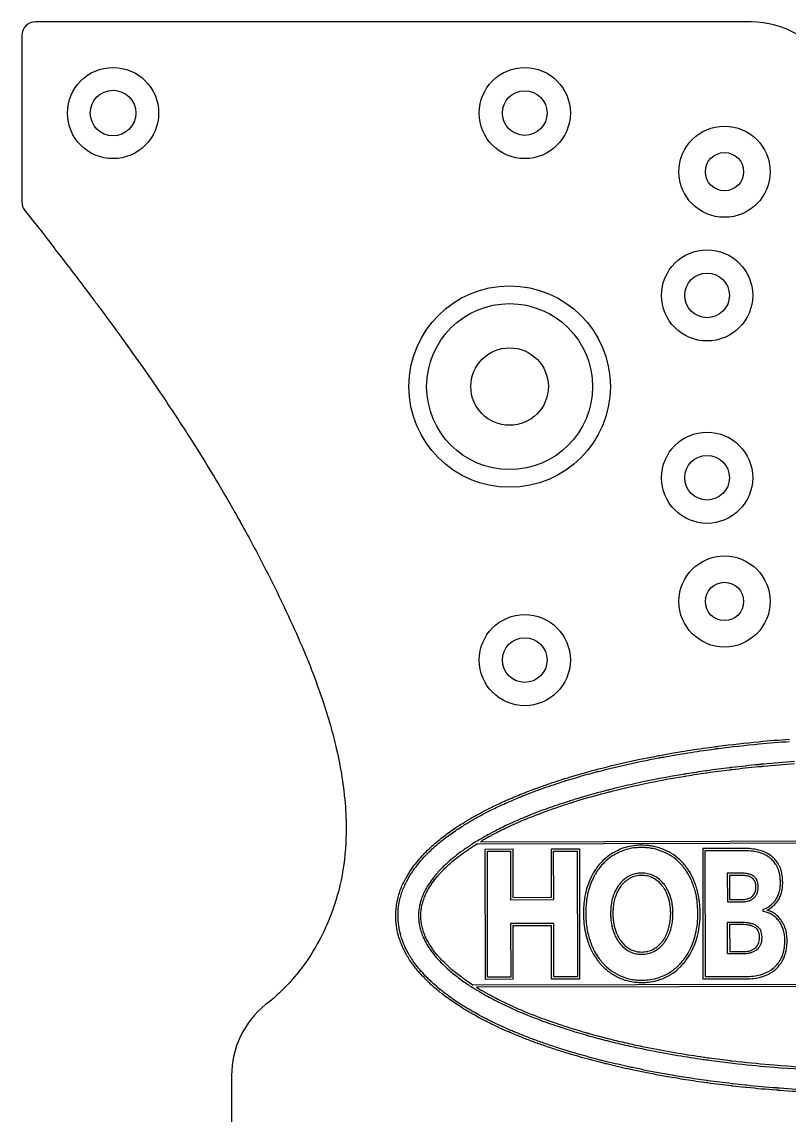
# Model space of a CAD drawing. Header units: millimetres. Extents: x 0 to 750, y 0 to 230.
# Drawn here: x 215 to 299.2, y 99.2 to 219.1 of the extents above; entities that cross this region are included whole.
import ezdxf

# ---------------------------------------------------------------- set-up
doc = ezdxf.new("R2010")
doc.units = ezdxf.units.MM
for name, color, linetype in [('Contour_Profiles', 1, 'Continuous'), ('Counterbores', 3, 'Continuous'), ('Engraving_Text', 5, 'Continuous'), ('Pocket_Features', 20, 'Continuous'), ('Tapped_Holes', 6, 'Continuous'), ('Through_Holes', 165, 'Continuous')]:
    doc.layers.add(name, color=color, linetype=linetype)

msp = doc.modelspace()

# ---------------------------------------------------------------- linework, layer by layer
at = {"layer": 'Contour_Profiles'}
msp.add_lwpolyline([(303.64, 204.08, 0.578079), (294.99, 219.1), (216.5, 219.1, 0.414214), (215, 217.6), (215, 199.36, 0.169293), (215.33, 198.43), (216.28, 197.21), (217.21, 196.02), (217.66, 195.45), (218.54, 194.31, -0.009137), (218.59, 194.24, -0.009103), (218.64, 194.17, -0.00907), (218.7, 194.11, -0.009037), (218.75, 194.04, -0.009004), (218.8, 193.97, -0.008972), (218.85, 193.9, -0.003131), (222.19, 189.53), (222.91, 188.57, -0.008614), (223, 188.46, -0.008516), (223.08, 188.34, -0.008416), (223.17, 188.22, -0.008317), (223.26, 188.11, -0.003826), (225.97, 184.41, -0.003359), (228.3, 181.14), (228.8, 180.42), (229.28, 179.72), (229.75, 179.04), (229.98, 178.72), (230.2, 178.39, -0.007241), (233.6, 173.22, -0.012933), (238.38, 165.27), (238.53, 165.02), (238.67, 164.77, -0.002515), (239.72, 162.87, -0.009626), (242.73, 157.07), (242.99, 156.56, -0.008617), (244.91, 152.46), (245.12, 152.01), (245.31, 151.56, -0.010674), (246.78, 148.01, -0.008946), (246.82, 147.91, -0.011596), (247.96, 144.75, -0.011392), (248.84, 141.94, -0.012816), (249.48, 139.45), (249.61, 138.9), (249.72, 138.36), (249.83, 137.84, -0.02538), (250.42, 133.78, -0.022406), (250.57, 130.7, -0.04042), (250.22, 126.09, -0.04671), (249.07, 121.62, -0.066306), (246.13, 115.94, -0.036581), (244.11, 113.46, -0.039962), (241.74, 111.31, 0.22725), (238, 103.51), (238, 4, 0.472916)], format="xyb", dxfattribs=at)
at = {"layer": 'Counterbores'}
for centre, radius in [((225, 209.1), 5), ((270.16, 209.1), 5), ((292.07, 202.67), 5), ((290.16, 189.1), 5), ((268.5, 179.1), 11.05), ((290.16, 169.1), 5), ((292.07, 155.53), 5), ((270.16, 149.1), 5)]:
    msp.add_circle(centre, radius, dxfattribs=at)
at = {"layer": 'Engraving_Text'}
for points in [[(302.89, 101.62, -0.006707), (298.99, 101.83), (298.13, 101.89), (298.11, 101.89), (298.08, 101.9), (298.06, 101.9), (298.03, 101.9), (298, 101.9), (297.98, 101.9), (297.95, 101.91), (297.93, 101.91), (297.9, 101.91), (297.88, 101.91), (297.85, 101.91), (297.83, 101.92), (297.8, 101.92), (297.77, 101.92), (297.75, 101.92, -0.005923), (294.5, 102.21), (294.48, 102.21), (294.45, 102.22), (294.43, 102.22), (294.41, 102.22), (294.39, 102.22), (294.37, 102.23), (292.95, 102.38), (292.93, 102.38), (292.91, 102.38), (292.89, 102.38), (292.87, 102.39), (292.85, 102.39), (292.83, 102.39, -0.005286), (290.2, 102.72), (290.19, 102.72), (290.17, 102.72), (290.15, 102.73), (290.13, 102.73), (290.12, 102.73), (290.1, 102.73, -0.004919), (287.82, 103.07, -0.004466), (285.83, 103.4), (285.61, 103.44), (285.4, 103.47, -0.00417), (283.72, 103.79, -0.003563), (282.26, 104.08), (281.94, 104.15), (281.78, 104.19), (281.63, 104.22), (281.48, 104.25, -0.006545), (279.12, 104.8), (279.01, 104.83), (278.99, 104.83), (278.96, 104.84, -0.010684), (275.54, 105.77), (275.33, 105.83), (275.13, 105.89, -0.005104), (273.64, 106.35, -0.00579), (272.17, 106.85), (272, 106.91), (271.84, 106.96, -0.005929), (270.55, 107.44), (270.4, 107.5), (270.25, 107.55, -0.005759), (269.08, 108.03), (268.94, 108.08), (268.8, 108.14), (268.67, 108.2), (268.53, 108.26), (268.4, 108.31), (268.27, 108.37), (267.75, 108.6), (267.62, 108.66), (267.5, 108.71, -0.006314), (266.51, 109.18), (266.4, 109.24), (265.95, 109.46), (265.84, 109.52), (265.73, 109.57, -0.006925), (264.87, 110.03, -0.014035), (263.3, 110.95, -0.014579), (261.97, 111.84), (261.82, 111.94), (261.68, 112.04), (261.41, 112.25, -0.015246), (260.38, 113.07, -0.015518), (259.52, 113.85, -0.008173), (259.16, 114.22), (259.12, 114.26), (259.11, 114.27, -0.016223), (258.47, 114.97), (258.46, 114.98), (258.45, 114.99, -0.015695), (257.94, 115.64, -0.014801), (257.53, 116.24, -0.014895), (257.2, 116.78, -0.012972), (256.93, 117.27, -0.02624), (256.54, 118.16, -0.021399), (256.31, 118.86, -0.03405), (256.08, 119.94, -0.034636), (256.01, 121.04, -0.04643), (256.14, 122.5), (256.16, 122.59, -0.020261), (256.31, 123.25, -0.036745), (256.76, 124.48), (256.8, 124.55, -0.015348), (257.07, 125.09), (257.1, 125.16, -0.0262), (257.72, 126.15, -0.021023), (258.38, 127.02), (258.4, 127.05), (258.42, 127.07, -0.017272), (259.09, 127.83), (259.18, 127.91, -0.013478), (259.85, 128.57, -0.011803), (260.51, 129.16, -0.00929), (261.16, 129.68, -0.015876), (262.41, 130.59, -0.011634), (263.54, 131.32), (263.67, 131.4), (263.79, 131.48), (263.86, 131.51), (263.92, 131.55), (263.98, 131.59), (264.04, 131.62), (264.1, 131.66), (264.16, 131.69), (264.22, 131.73), (264.33, 131.79), (264.45, 131.86), (264.56, 131.93), (264.68, 131.99), (264.79, 132.05, -0.01303), (266.56, 132.98, -0.008514), (267.93, 133.62), (267.96, 133.63), (267.99, 133.65), (268.02, 133.66), (268.05, 133.67), (268.08, 133.69), (268.33, 133.8), (268.36, 133.81), (268.59, 133.91), (268.81, 134, -0.008389), (270.45, 134.67), (271.28, 134.98), (271.49, 135.06), (271.53, 135.07), (271.82, 135.18), (271.85, 135.19), (272.11, 135.28), (272.39, 135.38), (272.53, 135.43), (272.67, 135.48), (272.8, 135.53), (272.94, 135.57), (273.08, 135.62), (273.35, 135.71, -0.00381), (274.43, 136.06), (274.5, 136.08), (274.57, 136.1), (274.63, 136.12, -0.007079), (276.74, 136.74), (276.98, 136.81), (277.23, 136.88), (277.47, 136.95), (277.72, 137.01), (277.96, 137.08), (278.02, 137.09), (278.08, 137.11), (278.14, 137.12, -0.010612), (281.96, 138.04), (282.8, 138.22, -0.004186), (284.44, 138.54), (284.82, 138.62), (284.87, 138.63), (284.91, 138.63), (284.96, 138.64, -0.003542), (286.47, 138.91), (287.17, 139.03), (287.34, 139.06, -0.005829), (290.07, 139.48), (290.37, 139.52), (290.66, 139.56), (290.95, 139.6), (291.09, 139.61), (291.16, 139.62), (291.23, 139.63), (291.3, 139.64), (291.37, 139.65, -0.00855), (295.84, 140.15, -0.006123), (299.19, 140.43)], [(302.9, 101.87, -0.006706), (299, 102.08), (298.15, 102.14), (298.13, 102.14), (298.1, 102.15), (298.07, 102.15), (298.05, 102.15), (298.02, 102.15), (298, 102.15), (297.97, 102.16), (297.95, 102.16), (297.92, 102.16), (297.9, 102.16), (297.87, 102.16), (297.84, 102.16), (297.82, 102.17), (297.79, 102.17), (297.77, 102.17, -0.005923), (294.52, 102.46), (294.5, 102.46), (294.48, 102.46), (294.46, 102.47), (294.44, 102.47), (294.41, 102.47), (294.39, 102.47), (292.98, 102.63), (292.96, 102.63), (292.94, 102.63), (292.92, 102.63), (292.9, 102.64), (292.88, 102.64), (292.86, 102.64, -0.005286), (290.24, 102.97), (290.22, 102.97), (290.2, 102.97), (290.18, 102.97), (290.17, 102.98), (290.15, 102.98), (290.13, 102.98, -0.004919), (287.86, 103.32, -0.004466), (285.87, 103.64), (285.66, 103.68), (285.45, 103.72, -0.00417), (283.77, 104.03, -0.003562), (282.31, 104.33), (281.99, 104.4), (281.83, 104.43), (281.68, 104.46), (281.53, 104.5, -0.006544), (279.18, 105.04), (279.07, 105.07), (279.05, 105.08), (279.02, 105.08, -0.010684), (275.61, 106.01), (275.4, 106.07), (275.2, 106.13, -0.005103), (273.72, 106.59, -0.005789), (272.25, 107.09), (272.09, 107.14), (271.92, 107.2, -0.005928), (270.64, 107.67), (270.49, 107.73), (270.35, 107.79, -0.005757), (269.17, 108.26), (269.04, 108.31), (268.9, 108.37), (268.77, 108.43), (268.63, 108.49), (268.5, 108.54), (268.37, 108.6), (267.85, 108.83), (267.73, 108.89), (267.6, 108.94, -0.006312), (266.62, 109.4), (266.51, 109.46), (266.06, 109.69), (265.95, 109.74), (265.84, 109.8, -0.006925), (264.99, 110.25, -0.014036), (263.43, 111.16, -0.014573), (262.11, 112.04), (261.97, 112.14), (261.83, 112.24), (261.56, 112.45, -0.015235), (260.54, 113.26, -0.015517), (259.69, 114.03, -0.008173), (259.34, 114.39), (259.3, 114.43), (259.29, 114.44, -0.016227), (258.66, 115.13), (258.65, 115.14), (258.65, 115.15, -0.015694), (258.14, 115.79, -0.014799), (257.74, 116.37, -0.014893), (257.41, 116.9, -0.01297), (257.16, 117.38, -0.026239), (256.78, 118.25, -0.021407), (256.55, 118.93, -0.034056), (256.33, 119.97, -0.034634), (256.26, 121.04, -0.046409), (256.38, 122.46), (256.4, 122.54, -0.02023), (256.55, 123.18, -0.036729), (256.99, 124.38), (257.02, 124.44, -0.015324), (257.29, 124.97), (257.32, 125.04, -0.026186), (257.92, 126.01, -0.021021), (258.57, 126.86), (258.59, 126.89), (258.61, 126.91, -0.017264), (259.27, 127.66), (259.36, 127.74, -0.01347), (260.02, 128.39, -0.011804), (260.67, 128.97, -0.009289), (261.31, 129.48, -0.015874), (262.55, 130.38, -0.011632), (263.67, 131.11), (263.8, 131.19), (263.92, 131.26), (263.98, 131.3), (264.05, 131.34), (264.11, 131.37), (264.17, 131.41), (264.22, 131.44), (264.28, 131.48), (264.34, 131.51), (264.46, 131.58), (264.57, 131.64), (264.69, 131.71), (264.8, 131.77), (264.91, 131.83, -0.013028), (266.67, 132.75, -0.008514), (268.03, 133.39), (268.06, 133.4), (268.09, 133.42), (268.12, 133.43), (268.15, 133.45), (268.19, 133.46), (268.43, 133.57), (268.46, 133.58), (268.69, 133.68), (268.91, 133.77, -0.008383), (270.54, 134.44), (271.37, 134.75), (271.57, 134.82), (271.61, 134.84), (271.9, 134.94), (271.94, 134.96), (272.19, 135.05), (272.47, 135.15), (272.61, 135.19), (272.75, 135.24), (272.88, 135.29), (273.02, 135.34), (273.16, 135.38), (273.43, 135.47, -0.003809), (274.51, 135.82), (274.57, 135.84), (274.64, 135.86), (274.71, 135.88, -0.007078), (276.8, 136.5), (277.05, 136.57), (277.3, 136.64), (277.54, 136.71), (277.78, 136.77), (278.02, 136.84), (278.08, 136.85), (278.14, 136.87), (278.2, 136.88, -0.01061), (282.01, 137.79), (282.85, 137.97, -0.004185), (284.48, 138.3), (284.87, 138.37), (284.91, 138.38), (284.96, 138.39), (285.01, 138.4, -0.003541), (286.51, 138.67), (287.21, 138.79), (287.38, 138.81, -0.005828), (290.1, 139.23), (290.4, 139.27), (290.69, 139.31), (290.98, 139.35), (291.12, 139.37), (291.19, 139.38), (291.27, 139.39), (291.34, 139.39), (291.4, 139.4, -0.00855), (295.86, 139.9, -0.006123), (299.21, 140.18)], [(299.73, 137.96, 0.006232), (296.33, 137.68), (296.3, 137.68), (296.28, 137.68), (296.26, 137.68), (296.23, 137.68), (296.21, 137.67), (296.19, 137.67), (296.16, 137.67), (296.14, 137.67), (296.12, 137.67), (296.1, 137.66), (296.07, 137.66), (296.05, 137.66), (296.03, 137.66), (296, 137.65), (295.98, 137.65), (295.96, 137.65), (295.93, 137.65), (295.91, 137.65), (295.89, 137.64), (295.87, 137.64), (295.84, 137.64), (295.82, 137.64), (295.8, 137.63), (295.78, 137.63, 0.005787), (292.87, 137.32), (292.85, 137.32), (292.83, 137.31), (292.81, 137.31), (292.79, 137.31), (292.77, 137.31), (292.75, 137.3), (292.73, 137.3), (292.72, 137.3), (292.7, 137.3), (292.68, 137.29), (292.66, 137.29), (292.64, 137.29), (292.62, 137.29, 0.005191), (290.12, 136.96), (290.08, 136.95), (290.05, 136.95, 0.004833), (287.88, 136.61), (287.76, 136.59), (287.64, 136.58), (287.52, 136.56, 0.008861), (283.83, 135.88), (283.65, 135.84), (283.31, 135.77), (282.98, 135.7), (282.67, 135.63), (282.36, 135.57, 0.006768), (279.98, 135.01), (279.75, 134.96), (279.54, 134.9), (279.43, 134.88), (279.33, 134.85), (279.23, 134.82), (279.03, 134.77), (278.84, 134.72, 0.009855), (275.87, 133.89), (275.69, 133.83), (275.52, 133.78), (275.44, 133.75), (275.12, 133.65), (275.11, 133.65), (275.09, 133.64), (275.07, 133.64), (275.06, 133.63, 0.008377), (272.95, 132.93, 0.010662), (270.7, 132.08), (270.45, 131.98), (270.21, 131.88), (269.98, 131.78, 0.005687), (269.05, 131.38), (268.94, 131.33), (268.51, 131.14), (268.1, 130.94, 0.011649), (266.52, 130.15), (266.43, 130.1), (266.35, 130.06), (266.27, 130.01, 0.006251), (265.6, 129.64), (265.52, 129.6), (265.45, 129.55, 0.01255), (264.25, 128.82), (264.12, 128.73), (263.99, 128.65), (263.87, 128.56), (263.75, 128.48), (263.63, 128.4), (263.51, 128.32), (263.39, 128.23, 0.013592), (262.51, 127.57), (262.46, 127.53), (262.41, 127.49, 0.013733), (261.68, 126.87, 0.007475), (261.37, 126.58, 0.01432), (260.81, 126.02, 0.007388), (260.58, 125.76, 0.007524), (260.37, 125.51), (260.17, 125.28), (260.15, 125.25), (260.13, 125.22), (260.11, 125.19, 0.007802), (259.94, 124.97), (259.93, 124.95, 0.014078), (259.63, 124.52, 0.028382), (259.17, 123.72, 0.010953), (259.03, 123.41), (259.01, 123.37), (259.01, 123.36), (259, 123.35), (259, 123.35, 0.022233), (258.79, 122.79, 0.018602), (258.67, 122.36, 0.030146), (258.55, 121.71), (258.54, 121.63, 0.01437), (258.51, 121.33), (258.51, 121.31), (258.51, 121.28), (258.51, 121.25, 0.009643), (258.51, 121.04), (258.51, 120.96, 0.030463), (258.56, 120.32), (258.57, 120.24, 0.027249), (258.69, 119.64, 0.024168), (258.87, 119.08, 0.020978), (259.09, 118.56, 0.017682), (259.34, 118.07), (259.47, 117.85, 0.008409), (259.61, 117.62), (259.64, 117.57, 0.012865), (259.93, 117.15, 0.011511), (260.23, 116.77, 0.010998), (260.53, 116.4, 0.017581), (261.16, 115.74, 0.013632), (261.79, 115.15), (261.8, 115.14), (261.82, 115.12, 0.011584), (262.44, 114.61, 0.017781), (263.63, 113.72), (263.67, 113.69, 0.012847), (264.76, 112.99), (264.88, 112.91), (264.91, 112.89), (264.94, 112.88, 0.009256), (265.9, 112.32), (265.95, 112.29), (266.06, 112.23, 0.012942), (267.74, 111.36), (267.82, 111.33), (267.86, 111.31), (267.94, 111.27, 0.008124), (269.18, 110.7, 0.005002), (270.12, 110.3, 0.007136), (271.55, 109.74), (271.73, 109.67), (271.89, 109.61), (272.16, 109.51), (272.37, 109.43), (272.52, 109.38), (272.76, 109.29), (272.99, 109.21, 0.00436), (274.09, 108.84), (274.22, 108.8, 0.007908), (276.35, 108.14), (276.6, 108.06), (276.85, 107.99), (276.91, 107.97), (276.97, 107.96), (277.03, 107.94), (277.09, 107.92), (277.15, 107.9), (277.64, 107.77), (278.13, 107.64), (279.08, 107.39), (279.14, 107.37), (279.2, 107.36, 0.005226), (281.05, 106.91), (281.26, 106.86, 0.004805), (282.99, 106.49), (283.4, 106.4), (283.6, 106.36), (283.8, 106.32, 0.007543), (286.96, 105.74, 0.00624), (289.74, 105.31), (289.89, 105.29), (290.04, 105.27), (290.19, 105.25), (290.34, 105.22, 0.004852), (292.71, 104.92), (292.77, 104.92), (293.29, 104.86), (293.54, 104.83, 0.007443), (297.48, 104.45, 0.010543), (303.42, 104.1)], [(299.75, 137.71, 0.006232), (296.35, 137.44), (296.33, 137.43), (296.3, 137.43), (296.28, 137.43), (296.26, 137.43), (296.23, 137.42), (296.21, 137.42), (296.19, 137.42), (296.16, 137.42), (296.14, 137.42), (296.12, 137.41), (296.1, 137.41), (296.07, 137.41), (296.05, 137.41), (296.03, 137.41), (296, 137.4), (295.98, 137.4), (295.96, 137.4), (295.94, 137.4), (295.91, 137.39), (295.89, 137.39), (295.87, 137.39), (295.84, 137.39), (295.82, 137.39), (295.8, 137.38, 0.005787), (292.9, 137.07), (292.88, 137.07), (292.86, 137.07), (292.84, 137.06), (292.82, 137.06), (292.8, 137.06), (292.78, 137.06), (292.76, 137.05), (292.75, 137.05), (292.73, 137.05), (292.71, 137.05), (292.69, 137.04), (292.67, 137.04), (292.65, 137.04, 0.005191), (290.15, 136.71), (290.12, 136.7), (290.08, 136.7, 0.004833), (287.92, 136.37), (287.8, 136.35), (287.68, 136.33), (287.56, 136.31, 0.008861), (283.88, 135.63), (283.7, 135.6), (283.36, 135.53), (283.04, 135.46), (282.72, 135.39), (282.41, 135.32, 0.006767), (280.04, 134.77), (279.81, 134.71), (279.6, 134.66), (279.5, 134.63), (279.39, 134.61), (279.29, 134.58), (279.09, 134.53), (278.9, 134.48, 0.009854), (275.95, 133.65), (275.76, 133.59), (275.59, 133.54), (275.51, 133.51), (275.2, 133.42), (275.18, 133.41), (275.16, 133.4), (275.15, 133.4), (275.13, 133.39, 0.008377), (273.03, 132.69, 0.010661), (270.79, 131.85), (270.55, 131.75), (270.31, 131.65), (270.07, 131.55, 0.005685), (269.15, 131.15), (269.05, 131.1), (268.62, 130.91), (268.21, 130.72, 0.011644), (266.64, 129.93), (266.55, 129.88), (266.47, 129.84), (266.38, 129.79, 0.006249), (265.73, 129.42), (265.65, 129.38), (265.57, 129.34, 0.002696), (265.31, 129.18), (320.12, 129.33)], [(354.21, 113.64), (264.47, 113.46, -0.007898), (263.81, 113.9), (263.78, 113.92, -0.017783), (262.59, 114.8, -0.011583), (261.99, 115.31), (261.97, 115.32), (261.95, 115.34, -0.013627), (261.34, 115.92, -0.017579), (260.72, 116.57, -0.011002), (260.42, 116.92, -0.011507), (260.13, 117.3, -0.012842), (259.85, 117.71), (259.82, 117.76, -0.008342), (259.68, 117.97), (259.55, 118.19, -0.017614), (259.31, 118.66, -0.02098), (259.1, 119.17, -0.024184), (258.93, 119.71, -0.027221), (258.82, 120.28), (258.81, 120.35, -0.03039), (258.76, 120.96), (258.76, 121.04, -0.009575), (258.76, 121.24), (258.76, 121.27), (258.76, 121.3), (258.76, 121.32, -0.014329), (258.79, 121.6), (258.8, 121.68, -0.030117), (258.91, 122.3, -0.018614), (259.03, 122.71, -0.022231), (259.23, 123.25), (259.23, 123.26), (259.24, 123.26), (259.24, 123.27), (259.25, 123.31, -0.010919), (259.4, 123.61, -0.028376), (259.84, 124.38, -0.014084), (260.13, 124.81), (260.14, 124.82, -0.007808), (260.3, 125.04), (260.33, 125.06), (260.35, 125.09), (260.37, 125.12), (260.56, 125.35, -0.007493), (260.77, 125.59, -0.007395), (261, 125.85, -0.014326), (261.54, 126.4, -0.007481), (261.85, 126.68, -0.013735), (262.57, 127.3), (262.62, 127.33), (262.66, 127.37, -0.013586), (263.54, 128.03), (263.65, 128.11), (263.77, 128.19), (263.89, 128.27), (264.01, 128.36), (264.13, 128.44), (264.26, 128.52), (264.39, 128.61, -0.005497), (264.9, 128.93), (265.04, 128.93), (320.15, 129.08)], [(353.81, 113.39), (264.87, 113.21), (264.89, 113.2), (265.01, 113.13), (265.04, 113.11), (265.07, 113.09, 0.009255), (266.02, 112.54), (266.07, 112.51), (266.18, 112.45, 0.012938), (267.85, 111.59), (267.93, 111.55), (267.97, 111.53), (268.05, 111.5, 0.008124), (269.28, 110.93, 0.005001), (270.22, 110.53, 0.007135), (271.64, 109.97), (271.82, 109.9), (271.97, 109.84), (272.25, 109.74), (272.45, 109.67), (272.61, 109.61), (272.84, 109.53), (273.07, 109.45, 0.004358), (274.16, 109.08), (274.3, 109.03, 0.007907), (276.42, 108.38), (276.67, 108.3), (276.91, 108.23), (276.98, 108.21), (277.04, 108.2), (277.1, 108.18), (277.16, 108.16), (277.22, 108.15), (277.71, 108.01), (278.19, 107.88), (279.14, 107.63), (279.2, 107.62), (279.26, 107.6, 0.005226), (281.1, 107.16), (281.32, 107.11, 0.004804), (283.04, 106.73), (283.45, 106.65), (283.65, 106.61), (283.85, 106.57, 0.007542), (287, 105.99, 0.00624), (289.77, 105.56), (289.92, 105.54), (290.08, 105.51), (290.23, 105.49), (290.37, 105.47, 0.004852), (292.73, 105.17), (292.8, 105.16), (293.31, 105.1), (293.56, 105.08, 0.007442), (297.5, 104.7, 0.010542), (303.42, 104.35)]]:
    msp.add_lwpolyline(points, format="xyb", dxfattribs=at)
for points in [[(268.84, 128.39), (268.85, 123.07), (273.09, 123.08), (273.08, 128.4), (276.16, 128.4), (276.18, 114.1), (273.11, 114.1), (273.1, 119.97), (268.86, 119.96), (268.87, 114.09), (265.84, 114.08), (265.81, 128.38)], [(268.59, 128.14), (268.6, 122.82), (273.35, 122.83), (273.33, 128.15), (275.91, 128.15), (275.93, 114.35), (273.36, 114.35), (273.35, 120.22), (268.61, 120.21), (268.62, 114.34), (266.09, 114.33), (266.06, 128.13)]]:
    msp.add_lwpolyline(points, close=True, dxfattribs=at)
for points in [[(288.76, 124.82), (288.76, 124.83, 0.018599), (288.52, 125.35, 0.031326), (288.1, 126.09, 0.017), (287.85, 126.44, 0.017442), (287.57, 126.78, 0.013561), (287.36, 127.01, 0.047797), (286.5, 127.73, 0.046726), (285.53, 128.27, 0.055091), (284.28, 128.67), (284.2, 128.69), (284.12, 128.7, 0.011098), (283.84, 128.74, 0.017322), (283.41, 128.78), (283.19, 128.79), (283.16, 128.79), (283.14, 128.79), (283.06, 128.79), (282.97, 128.79, 0.023925), (282.32, 128.76, 0.008861), (282.08, 128.73, 0.035493), (281.23, 128.56, 0.037381), (280.43, 128.26, 0.0259), (279.86, 127.97, 0.040971), (279.08, 127.42, 0.039772), (278.4, 126.76, 0.027769), (277.98, 126.22, 0.018742), (277.7, 125.79, 0.013467), (277.52, 125.46), (277.5, 125.42, 0.010521), (277.38, 125.17, 0.012573), (277.22, 124.79), (277.14, 124.6), (277.1, 124.5), (277.07, 124.4, 0.024663), (276.85, 123.65, 0.016211), (276.73, 123.07, 0.022697), (276.63, 122.19, 0.01921), (276.6, 121.31, 0.01728), (276.63, 120.53, 0.007355), (276.65, 120.24, 0.027448), (276.81, 119.22, 0.030669), (277.08, 118.23, 0.020581), (277.33, 117.58), (277.36, 117.53), (277.38, 117.47, 0.032936), (277.84, 116.61), (277.85, 116.6, 0.018305), (278.12, 116.2), (278.16, 116.15), (278.17, 116.14, 0.015784), (278.42, 115.83), (278.47, 115.77), (278.52, 115.71, 0.049987), (279.41, 114.9, 0.051133), (280.45, 114.28, 0.057404), (281.7, 113.87, 0.027485), (282.35, 113.77, 0.025314), (283, 113.74), (283.04, 113.74), (283.08, 113.74, 0.024372), (283.72, 113.78, 0.040124), (284.66, 113.96, 0.041583), (285.56, 114.29, 0.054435), (286.66, 114.96, 0.027577), (287.15, 115.38), (287.21, 115.43, 0.022455), (287.59, 115.84, 0.026451), (288.01, 116.4, 0.036498), (288.53, 117.29, 0.031251), (288.92, 118.25, 0.023616), (289.14, 119.01, 0.031781), (289.34, 120.17), (289.34, 120.2, 0.00824), (289.37, 120.49, 0.01903), (289.4, 121.34), (289.4, 121.44), (289.39, 121.62, 0.016083), (289.35, 122.34, 0.013696), (289.29, 122.87), (289.27, 122.96), (289.26, 123.06, 0.020419), (289.11, 123.75), (289.09, 123.83, 0.019107), (288.91, 124.42, 0.008865), (288.79, 124.74), (288.78, 124.78), (288.77, 124.81)], [(288.53, 124.73), (288.53, 124.73, 0.018605), (288.3, 125.24, 0.03133), (287.89, 125.95, 0.017), (287.65, 126.29, 0.017445), (287.38, 126.61, 0.013578), (287.18, 126.83, 0.047804), (286.36, 127.52, 0.046716), (285.43, 128.04, 0.055055), (284.23, 128.42), (284.15, 128.44), (284.08, 128.45, 0.011067), (283.81, 128.49, 0.017255), (283.39, 128.53), (283.18, 128.54), (283.16, 128.54), (283.13, 128.54), (283.05, 128.54), (282.97, 128.54, 0.023893), (282.34, 128.51, 0.008849), (282.11, 128.49, 0.035496), (281.3, 128.32, 0.037384), (280.53, 128.03, 0.025894), (279.99, 127.75, 0.040964), (279.24, 127.23, 0.039781), (278.59, 126.59, 0.027774), (278.18, 126.08, 0.01873), (277.92, 125.66, 0.013447), (277.74, 125.34), (277.72, 125.31, 0.010527), (277.61, 125.07, 0.01252), (277.45, 124.7), (277.37, 124.51), (277.34, 124.42), (277.31, 124.32, 0.024632), (277.09, 123.59, 0.016202), (276.98, 123.03, 0.022691), (276.88, 122.17, 0.019212), (276.85, 121.31, 0.01728), (276.88, 120.55, 0.007362), (276.9, 120.26, 0.027456), (277.05, 119.27, 0.030671), (277.32, 118.31, 0.020568), (277.56, 117.69), (277.59, 117.63), (277.61, 117.57, 0.032911), (278.06, 116.74), (278.06, 116.73, 0.018286), (278.32, 116.35), (278.36, 116.3), (278.37, 116.29, 0.015753), (278.61, 115.99), (278.66, 115.93), (278.71, 115.87, 0.049955), (279.56, 115.1, 0.051128), (280.56, 114.51, 0.057411), (281.75, 114.11, 0.027497), (282.37, 114.02, 0.02531), (283, 113.99), (283.04, 113.99), (283.08, 113.99, 0.024366), (283.69, 114.03, 0.040127), (284.6, 114.2, 0.041589), (285.46, 114.52, 0.054439), (286.51, 115.16, 0.027544), (286.98, 115.56), (287.04, 115.61, 0.022412), (287.4, 116.01, 0.026439), (287.81, 116.54, 0.036494), (288.31, 117.4, 0.031256), (288.69, 118.33, 0.023616), (288.9, 119.06, 0.031776), (289.09, 120.19), (289.09, 120.23, 0.008247), (289.12, 120.5, 0.019025), (289.15, 121.34), (289.15, 121.43), (289.14, 121.62, 0.016059), (289.1, 122.31, 0.013678), (289.04, 122.83), (289.03, 122.93), (289.01, 123.02, 0.020383), (288.87, 123.69), (288.85, 123.77, 0.019069), (288.67, 124.34, 0.008837), (288.56, 124.65), (288.55, 124.68), (288.53, 124.72)], [(298.23, 126.16), (298.23, 126.19, 0.032576), (298.08, 126.53, 0.025762), (297.89, 126.86, 0.044324), (297.54, 127.3, 0.049646), (297.11, 127.68, 0.048663), (296.48, 128.04, 0.046695), (295.79, 128.27), (295.71, 128.29, 0.012679), (295.38, 128.35), (295.32, 128.36), (295.21, 128.38, 0.035832), (294.4, 128.44), (289.68, 128.43), (289.71, 114.13), (294.42, 114.14, 0.032205), (295.26, 114.19, 0.032986), (296.08, 114.35, 0.023007), (296.46, 114.47, 0.076645), (297.53, 115.06, 0.063842), (298.12, 115.66, 0.028454), (298.36, 116, 0.025522), (298.55, 116.37, 0.037486), (298.74, 116.85), (298.74, 116.87, 0.023558), (298.83, 117.24, 0.027823), (298.91, 117.8, 0.022203), (298.94, 118.36), (298.93, 118.44, 0.034029), (298.88, 119.05, 0.043089), (298.74, 119.65, 0.01879), (298.64, 119.92, 0.029609), (298.45, 120.3), (298.44, 120.31, 0.033017), (298.21, 120.66, 0.044143), (297.86, 121.05, 0.046067), (297.43, 121.37, 0.044099), (296.97, 121.6), (296.95, 121.61, 0.016433), (296.76, 121.68, 0.013021), (296.91, 121.76, 0.057735), (297.46, 122.17, 0.054325), (297.91, 122.7, 0.047516), (298.17, 123.17, 0.032245), (298.3, 123.54, 0.013247), (298.34, 123.69, 0.032903), (298.43, 124.2, 0.026198), (298.45, 124.71, 0.019858), (298.43, 125.17, 0.017673), (298.39, 125.52, 0.034682), (298.28, 126.04, 0.011538)], [(298, 126.08), (297.99, 126.1, 0.032509), (297.85, 126.42, 0.025758), (297.68, 126.72, 0.044348), (297.35, 127.13, 0.049639), (296.96, 127.47, 0.048638), (296.38, 127.81, 0.046621), (295.74, 128.03), (295.65, 128.05, 0.01262), (295.34, 128.11), (295.28, 128.12), (295.17, 128.13, 0.03577), (294.4, 128.19), (289.93, 128.18), (289.96, 114.38), (294.42, 114.39, 0.032209), (295.22, 114.44, 0.032996), (296.01, 114.59, 0.023013), (296.38, 114.71, 0.076633), (297.37, 115.26, 0.063833), (297.92, 115.81, 0.028472), (298.14, 116.13, 0.025511), (298.33, 116.48, 0.037479), (298.5, 116.92), (298.5, 116.95, 0.023543), (298.59, 117.29, 0.02783), (298.66, 117.82, 0.022181), (298.69, 118.36), (298.68, 118.44, 0.033992), (298.64, 119.01, 0.04308), (298.5, 119.57, 0.0188), (298.41, 119.82, 0.029592), (298.23, 120.18), (298.23, 120.19, 0.033019), (298.02, 120.51, 0.044108), (297.69, 120.86, 0.046035), (297.3, 121.16, 0.044066), (296.87, 121.37), (296.86, 121.38, 0.020505), (296.64, 121.45, 0.031433), (296.32, 121.53), (296.32, 121.76, 0.043748), (296.78, 121.97, 0.057697), (297.29, 122.35, 0.054319), (297.71, 122.84, 0.047558), (297.94, 123.27, 0.032343), (298.06, 123.61, 0.01336), (298.1, 123.75, 0.032905), (298.18, 124.22, 0.026215), (298.2, 124.71, 0.019861), (298.18, 125.15, 0.017662), (298.14, 125.48, 0.034662), (298.04, 125.97, 0.011491)], [(279.71, 119.99), (279.71, 119.97, 0.020907), (279.83, 119.53, 0.022696), (279.99, 119.07), (280, 119.04), (280.03, 118.97, 0.033798), (280.3, 118.44, 0.024899), (280.53, 118.11, 0.051991), (281.01, 117.58, 0.055928), (281.6, 117.17, 0.048937), (282.1, 116.96, 0.047168), (282.64, 116.85, 0.028557), (283, 116.83, 0.025623), (283.34, 116.85, 0.029343), (283.67, 116.91), (283.69, 116.91), (283.71, 116.92, 0.066145), (284.39, 117.18, 0.039778), (284.83, 117.47, 0.03874), (285.22, 117.82, 0.024296), (285.44, 118.08), (285.47, 118.12, 0.032005), (285.74, 118.53), (285.82, 118.67, 0.034561), (286.08, 119.27), (286.11, 119.35, 0.009772), (286.17, 119.54, 0.03082), (286.33, 120.2, 0.027109), (286.4, 120.88, 0.01636), (286.42, 121.33, 0.015252), (286.4, 121.75), (286.39, 121.89), (286.39, 121.97), (286.38, 121.99, 0.028562), (286.28, 122.65, 0.020233), (286.16, 123.08), (286.13, 123.19), (286.12, 123.23), (286.1, 123.28, 0.011539), (286.02, 123.48, 0.022199), (285.85, 123.87), (285.83, 123.89, 0.016944), (285.69, 124.15, 0.025005), (285.47, 124.47, 0.05232), (284.97, 124.99, 0.054397), (284.38, 125.4, 0.056015), (283.79, 125.63, 0.052679), (283.17, 125.73, 0.011771), (282.99, 125.74), (282.98, 125.74, 0.027646), (282.62, 125.72, 0.031567), (282.26, 125.65, 0.065825), (281.59, 125.39, 0.049), (281.05, 125.03, 0.046398), (280.59, 124.57), (280.54, 124.5), (280.51, 124.46, 0.039887), (280.18, 123.97, 0.034107), (279.94, 123.43, 0.019893), (279.81, 123.06, 0.030091), (279.66, 122.42, 0.02639), (279.59, 121.76, 0.015948), (279.58, 121.32, 0.017456), (279.59, 120.81, 0.019579), (279.65, 120.31), (279.66, 120.24), (279.67, 120.17), (279.71, 120.01)], [(279.95, 120.04), (279.96, 120.02, 0.020913), (280.07, 119.6, 0.022678), (280.22, 119.16), (280.23, 119.13), (280.26, 119.07, 0.033741), (280.52, 118.57, 0.024893), (280.73, 118.26, 0.051973), (281.18, 117.77, 0.055909), (281.72, 117.39, 0.048905), (282.18, 117.2, 0.047153), (282.66, 117.1, 0.028588), (283, 117.08, 0.025627), (283.31, 117.1, 0.029302), (283.62, 117.15), (283.64, 117.16), (283.66, 117.16, 0.06616), (284.27, 117.4, 0.039768), (284.68, 117.66, 0.038745), (285.03, 117.99, 0.024271), (285.25, 118.24), (285.27, 118.27, 0.031799), (285.52, 118.65), (285.6, 118.79, 0.034366), (285.85, 119.35), (285.87, 119.43, 0.009734), (285.93, 119.61, 0.030818), (286.08, 120.25, 0.02712), (286.15, 120.89, 0.016374), (286.17, 121.33, 0.015199), (286.15, 121.74), (286.14, 121.87), (286.14, 121.95), (286.13, 121.97, 0.028554), (286.03, 122.59, 0.020156), (285.93, 123), (285.89, 123.11), (285.88, 123.15), (285.86, 123.19, 0.011534), (285.79, 123.38, 0.022171), (285.62, 123.75), (285.61, 123.78, 0.016888), (285.48, 124.02, 0.02497), (285.27, 124.32, 0.052286), (284.81, 124.8, 0.054383), (284.26, 125.18, 0.055985), (283.73, 125.39, 0.052626), (283.16, 125.48, 0.011708), (282.99, 125.49), (282.98, 125.49, 0.027649), (282.65, 125.47, 0.031581), (282.32, 125.41, 0.065854), (281.71, 125.17, 0.049014), (281.21, 124.83, 0.046312), (280.78, 124.41), (280.73, 124.34), (280.7, 124.31, 0.039834), (280.4, 123.85, 0.034126), (280.17, 123.34, 0.019925), (280.05, 122.99, 0.030108), (279.91, 122.37, 0.026389), (279.84, 121.74, 0.01595), (279.83, 121.32, 0.017452), (279.84, 120.83, 0.019536), (279.9, 120.35), (279.91, 120.28), (279.92, 120.22), (279.95, 120.06)], [(295.73, 124.64, 0.021891), (295.69, 124.77, 0.034083), (295.63, 124.95, 0.053436), (295.5, 125.16, 0.073498), (295.27, 125.39, 0.048965), (295.03, 125.53, 0.03816), (294.77, 125.63, 0.019323), (294.6, 125.67), (294.5, 125.69, 0.020306), (294.24, 125.72, 0.021565), (293.89, 125.74), (293.86, 125.74), (292.37, 125.74), (292.38, 122.59), (294, 122.59, 0.023658), (294.28, 122.6), (294.29, 122.61, 0.031207), (294.57, 122.65, 0.02631), (294.76, 122.71, 0.040629), (295, 122.81, 0.061625), (295.3, 123.01, 0.057122), (295.49, 123.24, 0.053766), (295.64, 123.5, 0.029735), (295.7, 123.69, 0.012415), (295.72, 123.79, 0.019202), (295.75, 123.92, 0.035286), (295.77, 124.25, 0.043279), (295.74, 124.59)], [(295.48, 124.59, 0.0215), (295.46, 124.7, 0.033999), (295.4, 124.84, 0.053319), (295.3, 125.01, 0.073361), (295.12, 125.19, 0.0491), (294.92, 125.3, 0.038348), (294.7, 125.39, 0.019114), (294.55, 125.43), (294.46, 125.44, 0.020049), (294.22, 125.47, 0.021544), (293.89, 125.49), (293.86, 125.49), (292.62, 125.49), (292.63, 122.84), (294, 122.84, 0.023616), (294.25, 122.85), (294.26, 122.85, 0.03121), (294.52, 122.9, 0.026382), (294.68, 122.94, 0.040742), (294.89, 123.03, 0.061572), (295.13, 123.2, 0.056875), (295.29, 123.38, 0.053541), (295.4, 123.59, 0.029487), (295.46, 123.75, 0.012266), (295.48, 123.85, 0.019292), (295.5, 123.95, 0.035486), (295.52, 124.25, 0.043091), (295.49, 124.55)], [(294.22, 116.88), (294.21, 116.88), (294.18, 116.88), (294.08, 116.88), (292.39, 116.87), (292.38, 120.34), (294.05, 120.34, -0.022556), (294.44, 120.33, -0.010417), (294.58, 120.31, -0.021792), (294.83, 120.27, -0.038245), (295.2, 120.16, -0.049145), (295.55, 119.99, -0.08547), (295.84, 119.73, -0.059188), (296, 119.48, -0.036077), (296.07, 119.28, -0.04203), (296.13, 118.98, -0.018039), (296.15, 118.82), (296.15, 118.79), (296.15, 118.67, -0.019917), (296.14, 118.44, -0.042828), (296.09, 118.1), (296.08, 118.06, -0.055591), (295.96, 117.77, -0.027063), (295.86, 117.61, -0.049118), (295.68, 117.39, -0.053073), (295.45, 117.21, -0.048454), (295.13, 117.05, -0.044217), (294.78, 116.95, -0.024032), (294.43, 116.89), (294.39, 116.89, -0.013672), (294.23, 116.88)], [(294.21, 117.13), (294.22, 117.13, 0.013681), (294.36, 117.14), (294.4, 117.14, 0.024054), (294.73, 117.19, 0.044371), (295.04, 117.28, 0.048551), (295.32, 117.43, 0.053142), (295.5, 117.57, 0.049262), (295.66, 117.75, 0.027014), (295.74, 117.89, 0.055268), (295.84, 118.13), (295.85, 118.16, 0.04257), (295.89, 118.46, 0.019717), (295.9, 118.67), (295.9, 118.78), (295.9, 118.81, 0.018156), (295.89, 118.95, 0.042114), (295.83, 119.21, 0.036024), (295.77, 119.38, 0.059067), (295.65, 119.57, 0.085232), (295.42, 119.77, 0.049138), (295.11, 119.93, 0.038312), (294.78, 120.02, 0.021902), (294.55, 120.06, 0.010454), (294.42, 120.08, 0.022574), (294.05, 120.09), (292.63, 120.09), (292.64, 117.12), (294.08, 117.13), (294.17, 117.13), (294.2, 117.13)]]:
    msp.add_lwpolyline(points, format="xyb", close=True, dxfattribs=at)
at = {"layer": 'Pocket_Features'}
msp.add_circle((268.5, 179.1), 9.1, dxfattribs=at)
at = {"layer": 'Tapped_Holes'}
for centre in [(292.07, 202.67), (292.07, 155.53)]:
    msp.add_circle(centre, 2.1, dxfattribs=at)
at = {"layer": 'Through_Holes'}
for centre, radius in [((225, 209.1), 2.5), ((270.16, 209.1), 2.45), ((290.16, 189.1), 2.45), ((268.5, 179.1), 4.25), ((290.16, 169.1), 2.45), ((270.16, 149.1), 2.45)]:
    msp.add_circle(centre, radius, dxfattribs=at)

doc.saveas('drawing.dxf')
